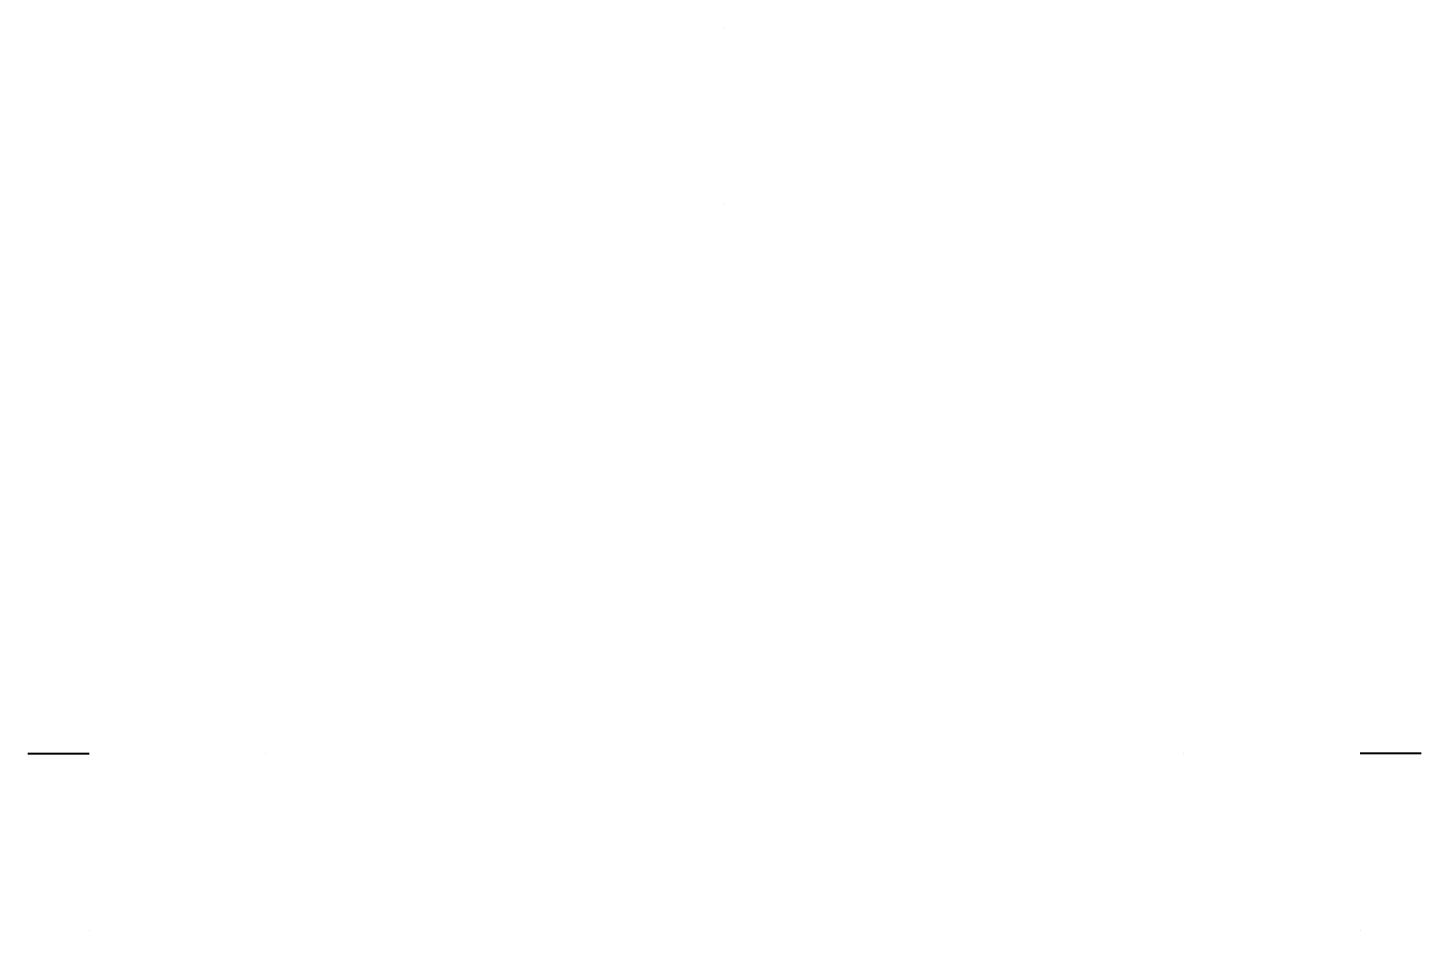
# Model space of a CAD drawing. Header units: inches. Extents: x 236 to 354, y 489 to 566.
import ezdxf

# ---------------------------------------------------------------- set-up
doc = ezdxf.new("R2010")
doc.units = ezdxf.units.IN
doc.header["$MEASUREMENT"] = 0
doc.layers.add('Object 2', color=20, linetype='Continuous', lineweight=40)

msp = doc.modelspace()

# ---------------------------------------------------------------- linework, layer by layer
at = {"layer": 'Object 2', "extrusion": (0, -1, 6.12323e-17)}
for p, q in [((295.09, 565.82, 158.56), (295.09, 565.82, 158.56)), ((295.09, 550.82, 143.56), (295.09, 550.82, 143.56)), ((235.89, 504.2, 105.06), (241.09, 504.2, 105.06)), ((235.89, 504.2, 87.06), (241.09, 504.2, 87.06)), ((241.09, 504.2, 128.56), (241.09, 504.2, 128.56)), ((241.09, 504.2, 86.93), (241.09, 504.2, 82.31)), ((241.09, 504.2, 109.56), (241.09, 504.2, 105.18)), ((241.09, 504.2, 105.06), (241.09, 504.2, 87.06)), ((241.09, 504.2, 82.31), (241.09, 504.2, 82.31)), ((256.09, 504.2, 143.56), (256.09, 504.2, 143.56)), ((334.09, 504.2, 143.56), (334.09, 504.2, 143.56)), ((349.09, 504.2, 128.56), (349.09, 504.2, 128.56)), ((354.28, 504.2, 105.06), (349.09, 504.2, 105.06)), ((354.28, 504.2, 87.06), (349.09, 504.2, 87.06)), ((349.09, 504.2, 86.93), (349.09, 504.2, 82.31)), ((349.09, 504.2, 109.56), (349.09, 504.2, 105.18)), ((349.09, 504.2, 105.06), (349.09, 504.2, 87.06)), ((349.09, 504.2, 82.31), (349.09, 504.2, 82.31)), ((241.09, 489.2, 67.31), (241.09, 489.2, 67.31)), ((349.09, 489.2, 67.31), (349.09, 489.2, 67.31))]:
    msp.add_line(p, q, dxfattribs=at)

doc.saveas('drawing.dxf')
